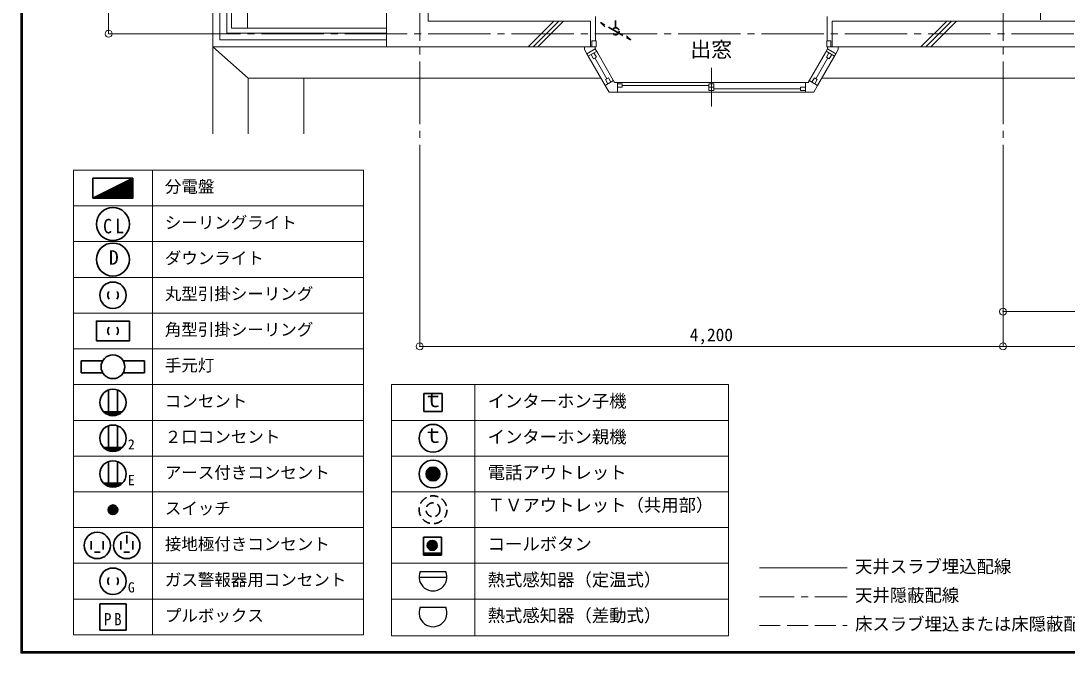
# Model space of a CAD drawing. Units: millimetres at full size, sheet at 1:50; details may follow other scales. Extents: x -9674 to 9699, y -6794 to 6791.
# Drawn here: x -9674 to -2142, y -6794 to -2245 of the extents above; entities that cross this region are included whole.
import ezdxf
from ezdxf.enums import TextEntityAlignment as Align

# ---------------------------------------------------------------- set-up
doc = ezdxf.new("R2010")
doc.units = ezdxf.units.MM
doc.header["$LTSCALE"] = 50
doc.header["$PDMODE"] = 32
doc.header["$PDSIZE"] = 50
for name, pattern in [('CHAIN1', [8, 5, -1, 1, -1]), ('CHAIN2', [12, 9, -1, 1, -1]), ('DASHED1', [1.8, 1.2, -0.6]), ('DASHED3', [4, 3, -1])]:
    doc.linetypes.add(name, pattern=pattern)
for name, color, linetype, lineweight in [('0-0_図面枠', 7, 'Continuous', 9), ('1-0_芯', 134, 'CHAIN2', 9), ('1-1_躯体', 134, 'Continuous', 9), ('1-3_建具', 134, 'Continuous', 9), ('1-6_ﾊﾞﾙｺﾆｰ・階段', 134, 'Continuous', 9), ('1-8_ハッチ', 134, 'Continuous', 9), ('1-B_寸法', 134, 'Continuous', 9), ('1-C_梁', 134, 'DASHED1', 9), ('2-0_芯', 2, 'Continuous', 35), ('2-E', 2, 'Continuous', 35), ('3-2', 3, 'DASHED1', 35), ('3-3', 1, 'Continuous', 25)]:
    doc.layers.add(name, color=color, linetype=linetype, lineweight=lineweight)
doc.layers.add('1-A_文字', color=134, linetype='Continuous')
doc.styles.add('ＭＳ ゴシック', font='')
doc.styles.get('ＭＳ ゴシック').set_extended_font_data('MS Gothic')

msp = doc.modelspace()

# ---------------------------------------------------------------- linework, layer by layer
at = {"layer": '0-0_図面枠'}
for p, q in [((-9673.92, 6791.43), (-9673.92, -6793.93)), ((-9672.16, 6789.66), (-9672.16, -6792.16)), ((-9670.4, 6787.9), (-9670.4, -6790.4)), ((-9668.64, -6788.64), (-9668.64, 6786.14)), ((-9666.87, 6784.38), (-9666.87, -6786.88)), ((-9665.11, 6782.61), (-9665.11, -6785.11)), ((-9663.35, 6780.85), (-9663.35, -6783.35)), ((-9673.92, -6793.93), (9698.92, -6793.93)), ((-9672.16, -6792.16), (9697.16, -6792.16)), ((-9670.4, -6790.4), (9695.4, -6790.4)), ((9693.64, -6788.64), (-9668.64, -6788.64)), ((-9666.87, -6786.88), (9691.87, -6786.88)), ((-9665.11, -6785.11), (9690.11, -6785.11)), ((-9663.35, -6783.35), (9688.35, -6783.35))]:
    msp.add_line(p, q, dxfattribs=at)
at = {"layer": '1-0_芯'}
for p, q in [((-6802.5, -3587.09), (-6802.5, 4842.91)), ((-2602.5, -3587.09), (-2602.5, 4842.91)), ((-8542.5, -2337.09), (8067.5, -2337.09))]:
    msp.add_line(p, q, dxfattribs=at)
at = {"layer": '1-1_躯体'}
for p, q in [((-7042.5, -2432.09), (-7042.5, -1462.09)), ((-6742.5, -2247.09), (-6742.5, -1497.09)), ((-6742.5, -2247.09), (-5572, -2247.09)), ((-5572, -2432.09), (-5572, -2247.09)), ((-3833, -2432.09), (-3833, -2247.09)), ((-3833, -2247.09), (-1602.5, -2247.09)), ((-7042.5, -2432.09), (-5572, -2432.09)), ((-3833, -2432.09), (-1567.5, -2432.09))]:
    msp.add_line(p, q, dxfattribs=at)
at = {"layer": '1-3_建具'}
for p, q in [((-5562.5, -2387.09), (-5562.5, -2432.09)), ((-3872.5, -2387.09), (-3842.5, -2387.09)), ((-3872.5, -2387.09), (-3872.5, -2432.09)), ((-5598.98, -2481.23), (-5581.48, -2511.54)), ((-5528.36, -2463.55), (-5588.98, -2498.55)), ((-5562.5, -2432.09), (-5532.5, -2432.09)), ((-5552.5, -2432.09), (-5537.5, -2432.09)), ((-5530.78, -2505.36), (-5548.28, -2475.05)), ((-5520.86, -2476.54), (-5538.36, -2446.23)), ((-5520.86, -2476.54), (-5399.3, -2687.09)), ((-3884.14, -2476.54), (-4005.7, -2687.09)), ((-3884.14, -2476.54), (-3866.64, -2446.23)), ((-3876.64, -2463.55), (-3816.02, -2498.55)), ((-3874.22, -2505.36), (-3856.72, -2475.05)), ((-3852.5, -2432.09), (-3867.5, -2432.09)), ((-3788.86, -2432.09), (-3866.64, -2432.09)), ((-3866.64, -2446.23), (-3866.64, -2432.09)), ((-3806.02, -2481.23), (-3866.64, -2446.23)), ((-3806.02, -2481.23), (-3823.52, -2511.54)), ((-5581.48, -2511.54), (-5467.42, -2709.1)), ((-5551.56, -2517.36), (-5569.06, -2487.05)), ((-5551.56, -2517.36), (-5530.78, -2505.36)), ((-5454.61, -2661.29), (-5541.17, -2511.36)), ((-3950.39, -2661.29), (-3863.83, -2511.36)), ((-3823.52, -2511.54), (-3937.58, -2709.1)), ((-3853.44, -2517.36), (-3874.22, -2505.36)), ((-3853.44, -2517.36), (-3835.94, -2487.05)), ((-4702.5, -2860.57), (-4702.5, -2583.61)), ((-5406.8, -2674.1), (-5467.42, -2709.1)), ((-5439.71, -2757.09), (-5467.42, -2709.1)), ((-5465, -2667.29), (-5447.5, -2697.6)), ((-5364.3, -2687.09), (-5399.3, -2687.09)), ((-5379.3, -2687.09), (-5379.3, -2757.09)), ((-5344.3, -2698.09), (-5379.3, -2698.09)), ((-5364.3, -2687.09), (-4040.7, -2687.09)), ((-5344.3, -2698.09), (-5344.3, -2722.09)), ((-4720, -2710.09), (-5344.3, -2710.09)), ((-4720, -2746.09), (-4720, -2698.09)), ((-4720, -2698.09), (-4685, -2698.09)), ((-4040.7, -2687.09), (-4005.7, -2687.09)), ((-4025.7, -2687.09), (-4025.7, -2757.09)), ((-3998.2, -2674.1), (-3937.58, -2709.1)), ((-3965.29, -2757.09), (-3937.58, -2709.1)), ((-3940, -2667.29), (-3957.5, -2697.6)), ((-5439.71, -2757.09), (-5364.3, -2757.09)), ((-5344.3, -2722.09), (-5379.3, -2722.09)), ((-5364.3, -2757.09), (-4040.7, -2757.09)), ((-4720, -2722.09), (-4685, -2722.09)), ((-4685, -2734.09), (-4060.7, -2734.09)), ((-4060.7, -2722.09), (-4060.7, -2746.09)), ((-4060.7, -2722.09), (-4025.7, -2722.09)), ((-4060.7, -2746.09), (-4025.7, -2746.09)), ((-3965.29, -2757.09), (-4040.7, -2757.09))]:
    msp.add_line(p, q, dxfattribs=at)
for points in [[(-5562.5, -2387.09), (-5532.5, -2387.09), (-5532.5, -2432.09)], [(-3842.5, -2387.09), (-3842.5, -2432.09), (-3872.5, -2432.09)], [(-5598.98, -2481.23), (-5616.14, -2451.51), (-5616.14, -2432.09)], [(-5598.98, -2481.23), (-5538.36, -2446.23), (-5538.36, -2432.09), (-5616.14, -2432.09)], [(-3806.02, -2481.23), (-3788.86, -2451.51), (-3788.86, -2432.09)], [(-5465, -2667.29), (-5444.22, -2655.29), (-5426.72, -2685.6)], [(-4720, -2746.09), (-4685, -2746.09), (-4685, -2698.09)], [(-3940, -2667.29), (-3960.78, -2655.29), (-3978.28, -2685.6)]]:
    msp.add_lwpolyline(points, dxfattribs=at)
at = {"layer": '1-6_ﾊﾞﾙｺﾆｰ・階段'}
for p, q in [((-8292.5, -2432.09), (-8292.5, 3466.91)), ((-8242.5, -2382.09), (-8242.5, 3451.81)), ((-8192.5, -2332.09), (-8192.5, 3436.7)), ((-8042.5, -2297.09), (-8042.5, 3392.91)), ((-8157.5, -2297.09), (-8157.5, -307.09)), ((-7042.5, -2332.09), (-8192.5, -2332.09)), ((-7042.5, -2297.09), (-8157.5, -2297.09)), ((-7042.5, -2382.09), (-8242.5, -2382.09)), ((-7042.5, -2432.09), (-8292.5, -2432.09)), ((-8292.5, -2432.09), (-8292.5, -3058.28)), ((-8037.5, -2657.09), (-8037.5, -3058.28)), ((-7637.5, -2657.09), (-7637.5, -3058.28)), ((-3907.55, -2657.09), (-1652.5, -2657.09))]:
    msp.add_line(p, q, dxfattribs=at)
msp.add_lwpolyline([(-8292.5, -2432.09), (-8037.5, -2657.09), (-5497.45, -2657.09)], dxfattribs=at)
at = {"layer": '1-8_ハッチ'}
for p, q in [((-6021.91, -2432.09), (-5836.91, -2247.09)), ((-5986.56, -2432.09), (-5801.56, -2247.09)), ((-5951.2, -2432.09), (-5766.2, -2247.09)), ((-5537, -2387.09), (-5537, -2212.09)), ((-3868, -2387.09), (-3868, -2212.09)), ((-3193.49, -2432.09), (-3008.49, -2247.09)), ((-3158.13, -2432.09), (-2973.13, -2247.09)), ((-3122.78, -2432.09), (-2937.78, -2247.09))]:
    msp.add_line(p, q, dxfattribs=at)
at = {"layer": '1-B_寸法'}
for p, q in [((-9042.5, -2337.09), (-9042.5, 462.91)), ((-9042.5, -2337.09), (-8542.5, -2337.09)), ((-6802.5, -4587.09), (-6802.5, -3587.09)), ((-2602.5, -4587.09), (-2602.5, -3587.09)), ((-2602.5, -4337.09), (997.5, -4337.09)), ((-6802.5, -4587.09), (-2602.5, -4587.09)), ((-2602.5, -4587.09), (1897.5, -4587.09))]:
    msp.add_line(p, q, dxfattribs=at)
for p in [(-9042.5, -2337.09), (-2602.5, -4337.09), (-6802.5, -4587.09), (-2602.5, -4587.09)]:
    msp.add_point(p, dxfattribs=at)
at = {"layer": '1-C_梁'}
msp.add_line((-2332.5, 432.91), (-2332.5, -2247.09), dxfattribs=at)
at = {"layer": '2-0_芯', "color": 5, "lineweight": 18}
msp.add_line((-4356.82, -6181.72), (-3724.84, -6181.72), dxfattribs=at)
at = {"layer": '2-0_芯', "color": 5, "linetype": 'CHAIN1', "lineweight": 18}
msp.add_line((-4356.82, -6388.63), (-3724.84, -6388.63), dxfattribs=at)
at = {"layer": '2-0_芯', "color": 5, "linetype": 'DASHED3', "lineweight": 18}
msp.add_line((-4356.82, -6595.53), (-3724.84, -6595.53), dxfattribs=at)
at = {"layer": '2-E', "color": 7, "lineweight": 9}
for p, q in [((-9296.22, -3318.86), (-7206.22, -3318.86)), ((-9296.22, -3318.86), (-9296.22, -6662.63)), ((-8726.22, -3318.86), (-8726.22, -6662.63)), ((-7206.22, -3318.86), (-7206.22, -6662.63)), ((-9296.22, -3576.08), (-7206.22, -3576.08)), ((-9296.22, -3833.29), (-7206.22, -3833.29)), ((-9296.22, -4090.5), (-7206.22, -4090.5)), ((-9296.22, -4347.71), (-7206.22, -4347.71)), ((-9296.22, -4604.93), (-7206.22, -4604.93)), ((-9296.22, -4862.14), (-7206.22, -4862.14)), ((-7006.83, -4862.14), (-4579.74, -4862.14)), ((-6406.83, -4862.14), (-6406.83, -6669.39)), ((-4579.74, -4862.14), (-4579.74, -6669.39)), ((-9296.22, -5119.35), (-7206.22, -5119.35)), ((-7006.83, -5119.35), (-4579.74, -5119.35)), ((-9296.22, -5376.56), (-7206.22, -5376.56)), ((-7006.83, -5376.56), (-4579.74, -5376.56)), ((-9296.22, -5633.78), (-7206.22, -5633.78)), ((-7006.83, -5633.78), (-4579.74, -5633.78)), ((-9296.22, -5890.99), (-7206.22, -5890.99)), ((-7006.83, -5890.99), (-4579.74, -5890.99)), ((-9296.22, -6148.2), (-7206.22, -6148.2)), ((-7006.83, -6148.2), (-4579.74, -6148.2)), ((-9296.22, -6405.41), (-7206.22, -6405.41)), ((-7006.83, -6405.41), (-4579.74, -6405.41)), ((-9296.22, -6662.63), (-7206.22, -6662.63))]:
    msp.add_line(p, q, dxfattribs=at)
at = {"layer": '2-E'}
for p, q in [((-8867.19, -3375.46), (-9155.25, -3375.46)), ((-8890.26, -3386.99), (-8867.19, -3386.99)), ((-8881.62, -3382.67), (-8867.19, -3382.67)), ((-8872.98, -3378.35), (-8867.19, -3378.35)), ((-9045.78, -3464.75), (-8867.19, -3464.75)), ((-9037.14, -3460.43), (-8867.19, -3460.43)), ((-9028.5, -3456.11), (-8867.19, -3456.11)), ((-9019.86, -3451.79), (-8867.19, -3451.79)), ((-9011.22, -3447.47), (-8867.19, -3447.47)), ((-9002.58, -3443.15), (-8867.19, -3443.15)), ((-8993.94, -3438.83), (-8867.19, -3438.83)), ((-8985.3, -3434.51), (-8867.19, -3434.51)), ((-8976.66, -3430.19), (-8867.19, -3430.19)), ((-8968.02, -3425.87), (-8867.19, -3425.87)), ((-8959.38, -3421.55), (-8867.19, -3421.55)), ((-8950.74, -3417.23), (-8867.19, -3417.23)), ((-8942.1, -3412.91), (-8867.19, -3412.91)), ((-8933.46, -3408.59), (-8867.19, -3408.59)), ((-8924.82, -3404.27), (-8867.19, -3404.27)), ((-8916.18, -3399.95), (-8867.19, -3399.95)), ((-8907.54, -3395.63), (-8867.19, -3395.63)), ((-8898.9, -3391.31), (-8867.19, -3391.31)), ((-9149.46, -3516.59), (-8867.19, -3516.59)), ((-9140.82, -3512.27), (-8867.19, -3512.27)), ((-9132.18, -3507.95), (-8867.19, -3507.95)), ((-9123.54, -3503.63), (-8867.19, -3503.63)), ((-9114.9, -3499.31), (-8867.19, -3499.31)), ((-9111.22, -3519.48), (-8911.22, -3519.48)), ((-9106.26, -3494.99), (-8867.19, -3494.99)), ((-9097.62, -3490.67), (-8867.19, -3490.67)), ((-9088.98, -3486.35), (-8867.19, -3486.35)), ((-9080.34, -3482.03), (-8867.19, -3482.03)), ((-9071.7, -3477.71), (-8867.19, -3477.71)), ((-9063.06, -3473.39), (-8867.19, -3473.39)), ((-9054.42, -3469.07), (-8867.19, -3469.07)), ((-9239.26, -4690.77), (-9239.26, -4776.29)), ((-9085.27, -4690.77), (-9239.26, -4690.77)), ((-8783.17, -4690.77), (-8937.16, -4690.77)), ((-8783.17, -4776.29), (-8783.17, -4690.77)), ((-9239.26, -4776.29), (-9085.27, -4776.29)), ((-8937.16, -4776.29), (-8783.17, -4776.29)), ((-9044.47, -5079.76), (-9044.47, -4901.73)), ((-8977.97, -5079.76), (-8977.97, -4901.73)), ((-8943.37, -5057.26), (-9079.06, -5057.26)), ((-8946.29, -5060.11), (-9076.14, -5060.11)), ((-8952.97, -5065.81), (-9069.46, -5065.81)), ((-8961.17, -5071.51), (-9061.26, -5071.51)), ((-8971.83, -5077.21), (-9050.61, -5077.21)), ((-8988.11, -5082.91), (-9034.32, -5082.91)), ((-9044.47, -5336.97), (-9044.47, -5158.95)), ((-8977.97, -5336.97), (-8977.97, -5158.95)), ((-8943.37, -5314.47), (-9079.06, -5314.47)), ((-8946.29, -5317.32), (-9076.14, -5317.32)), ((-8952.97, -5323.02), (-9069.46, -5323.02)), ((-8961.17, -5328.72), (-9061.26, -5328.72)), ((-8971.83, -5334.42), (-9050.61, -5334.42)), ((-8988.11, -5340.12), (-9034.32, -5340.12)), ((-9044.47, -5594.18), (-9044.47, -5416.16)), ((-8977.97, -5594.18), (-8977.97, -5416.16)), ((-8943.37, -5571.68), (-9079.06, -5571.68)), ((-8946.29, -5574.54), (-9076.14, -5574.54)), ((-8952.97, -5580.24), (-9069.46, -5580.24)), ((-8961.17, -5585.94), (-9061.26, -5585.94)), ((-8971.83, -5591.64), (-9050.61, -5591.64)), ((-8988.11, -5597.34), (-9034.32, -5597.34)), ((-8977.01, -5762.38), (-9045.42, -5762.38)), ((-8978.25, -5753.26), (-9044.18, -5753.26)), ((-8978.25, -5771.5), (-9044.18, -5771.5)), ((-8982.28, -5744.14), (-9040.15, -5744.14)), ((-8982.28, -5780.63), (-9040.15, -5780.63)), ((-8990.69, -5735.02), (-9031.74, -5735.02)), ((-8990.69, -5789.75), (-9031.74, -5789.75)), ((-8912, -5946.52), (-8912, -6006.52)), ((-9167.08, -5989.59), (-9167.08, -6049.59)), ((-9080.93, -5989.59), (-9080.93, -6049.59)), ((-8955.08, -5989.59), (-8955.08, -6049.59)), ((-8868.93, -5989.59), (-8868.93, -6049.59)), ((-9104, -6068.93), (-9144, -6068.93)), ((-8892, -6068.93), (-8932, -6068.93)), ((-8916.22, -6439.02), (-9106.22, -6439.02)), ((-9106.22, -6439.02), (-9106.22, -6629.02))]:
    msp.add_line(p, q, dxfattribs=at)
at = {"layer": '2-E', "color": 3}
for p, q in [((-6641.83, -4925.93), (-6771.83, -4925.93)), ((-6771.83, -4925.93), (-6771.83, -5055.93)), ((-6641.83, -5055.93), (-6641.83, -4925.93)), ((-6771.83, -5055.93), (-6641.83, -5055.93)), ((-6755.82, -5495.36), (-6657.84, -5495.36)), ((-6754.53, -5490.36), (-6659.14, -5490.36)), ((-6752.66, -5485.36), (-6661.01, -5485.36)), ((-6750.13, -5480.36), (-6663.53, -5480.36)), ((-6746.83, -5475.36), (-6666.83, -5475.36)), ((-6742.54, -5470.36), (-6671.12, -5470.36)), ((-6736.83, -5465.36), (-6676.83, -5465.36)), ((-6728.63, -5460.36), (-6685.04, -5460.36)), ((-6756.83, -5505.36), (-6656.83, -5505.36)), ((-6756.58, -5500.36), (-6657.08, -5500.36)), ((-6756.58, -5510.36), (-6657.08, -5510.36)), ((-6755.82, -5515.36), (-6657.84, -5515.36)), ((-6754.53, -5520.36), (-6659.14, -5520.36)), ((-6752.66, -5525.36), (-6661.01, -5525.36)), ((-6750.13, -5530.36), (-6663.53, -5530.36)), ((-6746.83, -5535.36), (-6666.83, -5535.36)), ((-6742.54, -5540.36), (-6671.12, -5540.36)), ((-6736.83, -5545.36), (-6676.83, -5545.36)), ((-6728.63, -5550.36), (-6685.04, -5550.36)), ((-6645.36, -5959.86), (-6775.36, -5959.86)), ((-6775.36, -5959.86), (-6775.36, -6089.86)), ((-6676.2, -6019.47), (-6748.21, -6019.47)), ((-6677.5, -6009.87), (-6746.91, -6009.87)), ((-6681.75, -6000.27), (-6742.67, -6000.27)), ((-6690.6, -5990.67), (-6733.81, -5990.67)), ((-6645.36, -6089.86), (-6645.36, -5959.86)), ((-6775.36, -6074.86), (-6645.36, -6074.86)), ((-6775.36, -6079.86), (-6645.36, -6079.86)), ((-6775.36, -6084.86), (-6645.36, -6084.86)), ((-6775.36, -6089.86), (-6645.36, -6089.86)), ((-6677.5, -6029.08), (-6746.91, -6029.08)), ((-6681.75, -6038.68), (-6742.67, -6038.68)), ((-6690.6, -6048.28), (-6733.81, -6048.28))]:
    msp.add_line(p, q, dxfattribs=at)
at = {"layer": '2-E'}
for points in [[(-9155.25, -3519.48), (-8867.19, -3519.48), (-8867.19, -3375.46)], [(-9155.25, -3375.46), (-9155.25, -3519.48), (-8867.19, -3375.46)], [(-9106.22, -6629.02), (-8916.22, -6629.02), (-8916.22, -6439.02)]]:
    msp.add_lwpolyline(points, dxfattribs=at)
msp.add_lwpolyline([(-9129.97, -4547.57), (-8892.47, -4547.57), (-8892.47, -4405.07), (-9129.97, -4405.07)], close=True, dxfattribs=at)
at = {"layer": '2-E', "color": 7, "lineweight": 9}
msp.add_lwpolyline([(-7006.83, -4862.14), (-7006.83, -6669.39), (-4579.74, -6669.39)], dxfattribs=at)
at = {"layer": '2-E'}
for centre, radius in [((-9011.22, -3706.46), 118.77), ((-9011.22, -3961.89), 118.77), ((-9011.22, -4219.11), 95), ((-9011.22, -4733.53), 85.52), ((-9011.22, -4990.74), 95.02), ((-9011.22, -5247.96), 95.02), ((-9011.22, -5505.17), 95.02), ((-9011.22, -5762.38), 34.21), ((-9124, -6019.59), 95), ((-8912, -6019.59), 95), ((-9011.22, -6276.81), 95)]:
    msp.add_circle(centre, radius, dxfattribs=at)
at = {"layer": '2-E', "color": 3}
for centre, radius in [((-6706.83, -5248.14), 100), ((-6706.83, -5505.36), 100), ((-6706.83, -5505.36), 50), ((-6712.21, -6019.47), 36.01)]:
    msp.add_circle(centre, radius, dxfattribs=at)
at = {"layer": '2-E', "color": 3, "linetype": 'DASHED1'}
for radius in [100.02, 50.02]:
    msp.add_circle((-6706.83, -5762.57), radius, dxfattribs=at)
at = {"layer": '2-E'}
for centre, start, end in [((-9011.14, -4219.11), 134.60825, 225.39172), ((-9011.29, -4219.11), 314.60825, 45.39172), ((-9011.14, -4476.32), 134.60825, 225.39172), ((-9011.29, -4476.32), 314.60825, 45.39172), ((-9011.14, -6276.81), 134.60825, 225.39172), ((-9011.29, -6276.81), 314.60825, 45.39172)]:
    msp.add_arc(centre, 38.07, start, end, dxfattribs=at)
at = {"layer": '3-2'}
for p, q in [((-5500.07, -2257.17), (-5469.17, -2288.07)), ((-5391.81, -2319.67), (-5500.07, -2257.17)), ((-5391.81, -2242.72), (-5391.81, -2294.67))]:
    msp.add_line(p, q, dxfattribs=at)
msp.add_lwpolyline([(-5391.81, -2319.67), (-5283.56, -2382.17), (-5314.46, -2351.27)], dxfattribs=at)
msp.add_circle((-5391.81, -2319.67), 25, dxfattribs=at)
at = {"layer": '3-3'}
for p, q in [((-6806.85, -6246.8), (-6606.81, -6246.8)), ((-6798.52, -6206.79), (-6615.15, -6206.79)), ((-6798.52, -6464.01), (-6615.15, -6464.01))]:
    msp.add_line(p, q, dxfattribs=at)
for centre in [(-6706.83, -6246.79), (-6706.83, -6504)]:
    msp.add_arc(centre, 100.03, 156.4305, 23.56947, dxfattribs=at)

# ---------------------------------------------------------------- texts
at = {"layer": '1-A_文字', "style": 'ＭＳ ゴシック'}
msp.add_text('出窓', height=110, dxfattribs=at).set_placement((-4854.03, -2538.33), align=Align.BOTTOM_LEFT)
at = {"layer": '1-B_寸法', "style": 'ＭＳ ゴシック'}
msp.add_text('4,200', height=91.64, dxfattribs=at).set_placement((-4858.75, -4577.09), align=Align.BOTTOM_LEFT)
at = {"layer": '2-E', "color": 7, "style": 'ＭＳ ゴシック'}
for s, height, p in [('分電盤', 87.06, (-8637.54, -3506.84)), ('シーリングライト', 87.06, (-8637.54, -3765.83)), ('D', 104.5, (-9040.74, -4030.8)), ('ダウンライト', 87.06, (-8637.54, -4021.27)), ('丸型引掛シーリング', 87.06, (-8637.54, -4278.48)), ('角型引掛シーリング', 87.06, (-8637.54, -4535.69)), ('手元灯', 87.06, (-8637.54, -4792.91)), ('コンセント', 87.06, (-8637.54, -5050.12)), ('ｔ', 110, (-6781.83, -5056.86)), ('インターホン子機', 91.64, (-6313.49, -5053.43)), ('２口コンセント', 87.06, (-8637.54, -5307.33)), ('ｔ', 110, (-6781.83, -5314.07)), ('インターホン親機', 91.64, (-6313.49, -5310.64)), ('2', 73.31, (-8903.82, -5351)), ('アース付きコンセント', 87.06, (-8637.54, -5564.54)), ('電話アウトレット', 91.64, (-6313.49, -5567.86)), ('E', 73.31, (-8903.82, -5608.22)), ('スイッチ', 87.06, (-8637.54, -5821.76)), ('ＴＶアウトレット（共用部）', 91.64, (-6313.49, -5802.57)), ('接地極付きコンセント', 87.06, (-8637.54, -6078.97)), ('コールボタン', 91.64, (-6313.49, -6082.28)), ('天井スラブ埋込配線', 91.64, (-3668.17, -6244.22)), ('ガス警報器用コンセント', 87.06, (-8637.54, -6336.18)), ('熱式感知器（定温式）', 91.64, (-6313.49, -6339.49)), ('G', 73.31, (-8903.82, -6379.85)), ('天井隠蔽配線', 91.64, (-3668.17, -6451.13)), ('プルボックス', 87.06, (-8637.54, -6593.39)), ('熱式感知器（差動式）', 91.64, (-6313.49, -6596.71)), ('床スラブ埋込または床隠蔽配線', 91.64, (-3668.17, -6658.03))]:
    msp.add_text(s, height=height, dxfattribs=at).set_placement(p, align=Align.BOTTOM_LEFT)
at = {"layer": '2-E', "color": 7, "attachment_point": 7, "style": 'ＭＳ ゴシック'}
for s, insert, char_height in [('\\T1.36;\\W0.9;CL', (-9082.3, -3775.36), 104.5), ('\\T1.36;\\W0.9;PB', (-9076.22, -6594.02), 87.98)]:
    msp.add_mtext(s, dxfattribs=dict(at, insert=insert, char_height=char_height))

doc.saveas('drawing.dxf')
